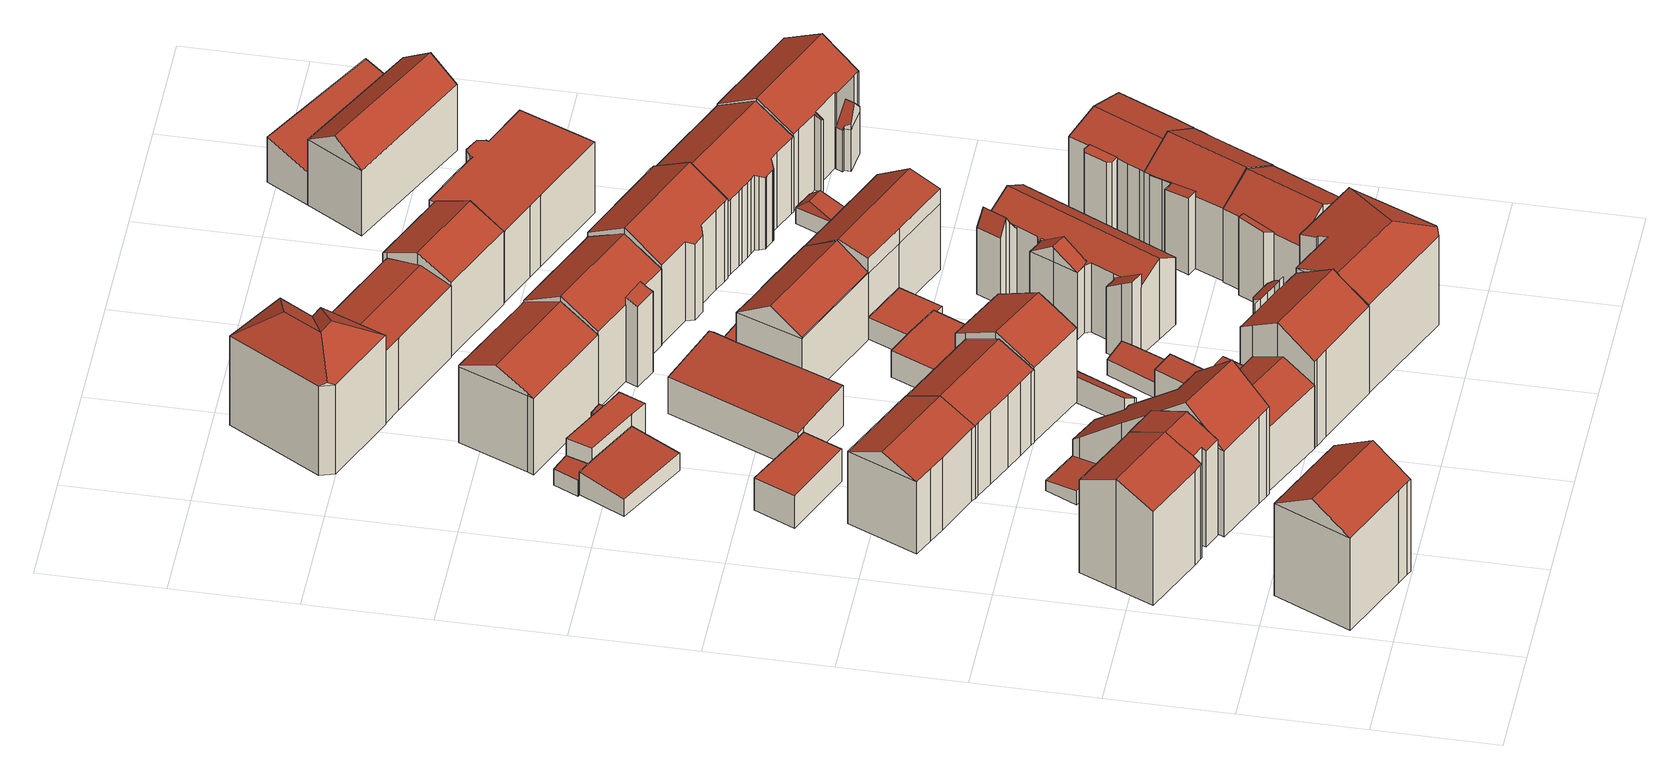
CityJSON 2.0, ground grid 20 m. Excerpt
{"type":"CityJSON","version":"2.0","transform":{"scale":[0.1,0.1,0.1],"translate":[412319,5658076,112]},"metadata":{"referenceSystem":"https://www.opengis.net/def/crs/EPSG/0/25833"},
"CityObjects":{
"building1":{"type":"Building","attributes":{"Dachtyp_tdc":"tdcFreeFormRoof","Gemeindeschluessel":14612000,"Dachneigung":32.19,"QualitaetDacherkennung":73,"Geometrietyp2DReferenz":"3000","measuredHeight":22.3,"function":"31001_9998","roofType":"5000"},"geometry":[{"type":"Solid","lod":"2","boundaries":[[[[0,1,2,3]],[[1,4,5,2]],[[4,6,7,5]],[[6,8,9,7]],[[8,10,11,9]],[[10,12,13,11]],[[12,0,3,13]],[[10,8,14,15,0,12]],[[14,6,4,1,15]],[[1,0,15]],[[8,6,14]],[[3,2,5,7,9,11,13]]]],"semantics":{"surfaces":[{"type":"WallSurface"},{"type":"RoofSurface"},{"type":"GroundSurface"}],"values":[[0,0,0,0,0,0,0,1,1,0,0,2]]}}]},
"building2":{"type":"Building","attributes":{"Gemeindeschluessel":14612000,"Geometrietyp2DReferenz":"3000","function":"31001_9998","roofType":"9999"},"children":["building2-1","building2-2"]},
"building2-1":{"type":"BuildingPart","attributes":{"Dachtyp_tdc":"tdcGableRoof","Dachneigung":25.02,"QualitaetDacherkennung":59,"Geometrietyp2DReferenz":"3000","measuredHeight":21.41,"roofType":"3100"},"parents":["building2"],"geometry":[{"type":"MultiSurface","lod":"2","boundaries":[[[16,17,18,19]],[[17,20,21,18]],[[20,22,23,21]],[[22,24,25,23]],[[24,26,27,25]],[[26,28,29,27]],[[28,30,31,29]],[[32,33,34,35,36]],[[33,16,19,34]],[[37,38,30,28,26,24,22]],[[22,20,17,16,33,32,39,40,41,37]],[[19,18,21,23,25,27,29,31,42,43,35,34]]],"semantics":{"surfaces":[{"type":"WallSurface"},{"type":"RoofSurface"},{"type":"GroundSurface"}],"values":[0,0,0,0,0,0,0,0,0,1,1,2]}}]},
"building2-2":{"type":"BuildingPart","attributes":{"Dachtyp_tdc":"tdcGableRoof","Dachneigung":25.33,"QualitaetDacherkennung":35,"Geometrietyp2DReferenz":"3000","measuredHeight":21.38,"roofType":"3100"},"parents":["building2"],"geometry":[{"type":"MultiSurface","lod":"2","boundaries":[[[44,36,35,45]],[[46,47,48,49,50]],[[47,51,52,48]],[[51,53,54,52]],[[53,55,56,54]],[[55,44,45,56]],[[51,47,46,38,57,41]],[[41,39,36,44,55,53,51]],[[45,35,43,42,49,48,52,54,56]]],"semantics":{"surfaces":[{"type":"WallSurface"},{"type":"RoofSurface"},{"type":"GroundSurface"}],"values":[0,0,0,0,0,0,1,1,2]}}]},
"building3":{"type":"Building","attributes":{"Dachtyp_tdc":"tdcFreeFormRoof","Gemeindeschluessel":14612000,"Dachneigung":26.19,"QualitaetDacherkennung":54,"Geometrietyp2DReferenz":"3000","measuredHeight":17.05,"function":"31001_9998","roofType":"5000"},"geometry":[{"type":"Solid","lod":"2","boundaries":[[[[58,59,60,61]],[[59,62,63,60]],[[62,64,65,63]],[[64,66,67,65]],[[66,68,69,67]],[[68,70,71,69]],[[70,58,61,71]],[[66,64,72,73,58,70,68]],[[72,62,59,73]],[[59,58,73]],[[64,62,72]],[[61,60,63,65,67,69,71]]]],"semantics":{"surfaces":[{"type":"WallSurface"},{"type":"RoofSurface"},{"type":"GroundSurface"}],"values":[[0,0,0,0,0,0,0,1,1,0,0,2]]}}]},
"building4":{"type":"Building","attributes":{"Dachtyp_tdc":"tdcFreeFormRoof","Gemeindeschluessel":14612000,"Dachneigung":40.55,"QualitaetDacherkennung":25,"Geometrietyp2DReferenz":"3000","measuredHeight":22.73,"function":"31001_9998","roofType":"5000"},"geometry":[{"type":"Solid","lod":"2","boundaries":[[[[74,75,76,77]],[[75,78,79,76]],[[78,80,81,79]],[[80,82,83,81]],[[82,84,85,83]],[[84,86,87,85]],[[86,88,89,87]],[[88,90,91,89]],[[90,92,93,91]],[[92,94,95,93]],[[94,96,97,95]],[[96,98,99,97]],[[98,100,101,99]],[[100,102,103,101]],[[102,104,105,103]],[[104,74,77,105]],[[74,104,102,100,98,96,94,92,90,88,86,84,106,107]],[[78,75,107,106,82,80]],[[75,74,107]],[[84,82,106]],[[77,76,79,81,83,85,87,89,91,93,95,97,99,101,103,105]]]],"semantics":{"surfaces":[{"type":"WallSurface"},{"type":"RoofSurface"},{"type":"GroundSurface"}],"values":[[0,0,0,0,0,0,0,0,0,0,0,0,0,0,0,0,1,1,0,0,2]]}}]},
"building5":{"type":"Building","attributes":{"Dachtyp_tdc":"tdcPolyFlatRoof","Gemeindeschluessel":14612000,"Dachneigung":7.85,"QualitaetDacherkennung":77,"Geometrietyp2DReferenz":"3000","measuredHeight":2.67,"function":"31001_9998","roofType":"2100"},"geometry":[{"type":"Solid","lod":"2","boundaries":[[[[108,109,110,111]],[[109,112,113,110]],[[112,114,115,113]],[[114,108,111,115]],[[114,112,109,108]],[[111,110,113,115]]]],"semantics":{"surfaces":[{"type":"WallSurface"},{"type":"RoofSurface"},{"type":"GroundSurface"}],"values":[[0,0,0,0,1,2]]}}]},
"building6":{"type":"Building","attributes":{"Dachtyp_tdc":"tdcPolyFlatRoof","Gemeindeschluessel":14612000,"Dachneigung":0,"QualitaetDacherkennung":68,"Geometrietyp2DReferenz":"3000","measuredHeight":6.36,"function":"31001_9998","roofType":"1000"},"geometry":[{"type":"Solid","lod":"2","boundaries":[[[[116,117,118,119]],[[117,120,121,118]],[[120,122,123,121]],[[122,124,125,123]],[[124,116,119,125]],[[124,122,120,117,116]],[[119,118,121,123,125]]]],"semantics":{"surfaces":[{"type":"WallSurface"},{"type":"RoofSurface"},{"type":"GroundSurface"}],"values":[[0,0,0,0,0,1,2]]}}]},
"building7":{"type":"Building","attributes":{"Gemeindeschluessel":14612000,"Geometrietyp2DReferenz":"3000","function":"31001_9998","roofType":"9999"},"children":["building7-1","building7-2","building7-3"]},
"building7-1":{"type":"BuildingPart","attributes":{"Dachtyp_tdc":"tdcGableRoof","Dachneigung":25.98,"QualitaetDacherkennung":61,"Geometrietyp2DReferenz":"3000","measuredHeight":15.19,"roofType":"3100"},"parents":["building7"],"geometry":[{"type":"MultiSurface","lod":"2","boundaries":[[[126,127,128,129]],[[130,131,132,133,134]],[[126,129,131,130]],[[129,135,136,132,131]],[[137,138,134,133,139]],[[138,126,130,134]],[[138,140,127,126]],[[141,128,127,140,142]],[[137,142,140,138]],[[135,141,142,137]],[[129,128,141,135]]],"semantics":{"surfaces":[{"type":"WallSurface"},{"type":"GroundSurface"},{"type":"RoofSurface"}],"values":[0,1,0,0,0,0,2,2,0,0,0]}}]},
"building7-2":{"type":"BuildingPart","attributes":{"Dachtyp_tdc":"tdcPolyFlatRoof","Dachneigung":2.9,"QualitaetDacherkennung":53,"Geometrietyp2DReferenz":"3000","measuredHeight":5.74,"roofType":"2100"},"parents":["building7"],"geometry":[{"type":"MultiSurface","lod":"2","boundaries":[[[143,144,145,146]],[[144,147,148,145]],[[149,150,151,152]],[[150,153,154,151]],[[153,155,156,154]],[[155,157,158,156]],[[157,143,146,158]],[[157,155,153,150,149,147,144,143]],[[146,145,148,152,151,154,156,158]]],"semantics":{"surfaces":[{"type":"WallSurface"},{"type":"RoofSurface"},{"type":"GroundSurface"}],"values":[0,0,0,0,0,0,0,1,2]}}]},
"building7-3":{"type":"BuildingPart","attributes":{"Dachtyp_tdc":"tdcPolyFlatRoof","Dachneigung":12.05,"QualitaetDacherkennung":57,"Geometrietyp2DReferenz":"3000","measuredHeight":9.99,"roofType":"2100"},"parents":["building7"],"geometry":[{"type":"MultiSurface","lod":"2","boundaries":[[[159,160,161,148,147]],[[160,139,133,161]],[[136,162,149,152,132]],[[162,136,139,160,159]],[[148,161,133,132,152]]],"semantics":{"surfaces":[{"type":"WallSurface"},{"type":"RoofSurface"},{"type":"GroundSurface"}],"values":[0,0,0,1,2]}}]},
"building8":{"type":"Building","attributes":{"Dachtyp_tdc":"tdcGableRoof","Gemeindeschluessel":14612000,"Dachneigung":26.86,"QualitaetDacherkennung":54,"Geometrietyp2DReferenz":"3000","measuredHeight":17.17,"function":"31001_9998","roofType":"3100"},"geometry":[{"type":"Solid","lod":"2","boundaries":[[[[163,164,165,166]],[[164,167,168,165]],[[167,169,170,168]],[[169,64,171,170]],[[64,72,172,171]],[[72,173,174,172]],[[173,175,176,174]],[[175,177,178,176]],[[177,179,180,178]],[[179,181,182,180]],[[181,163,166,182]],[[177,175,173,72]],[[72,64,169,167,164,163,181,179,177]],[[166,165,168,170,171,172,174,176,178,180,182]]]],"semantics":{"surfaces":[{"type":"WallSurface"},{"type":"RoofSurface"},{"type":"GroundSurface"}],"values":[[0,0,0,0,0,0,0,0,0,0,0,1,1,2]]}}]},
"building9":{"type":"Building","attributes":{"Dachtyp_tdc":"tdcPolyFlatRoof","Gemeindeschluessel":14612000,"Dachneigung":6.7,"QualitaetDacherkennung":72,"Geometrietyp2DReferenz":"3000","measuredHeight":4.38,"function":"31001_9998","roofType":"2100"},"geometry":[{"type":"Solid","lod":"2","boundaries":[[[[183,184,185,186]],[[184,187,188,185]],[[187,189,190,188]],[[189,191,192,190]],[[191,183,186,192]],[[191,189,187,184,183]],[[186,185,188,190,192]]]],"semantics":{"surfaces":[{"type":"WallSurface"},{"type":"RoofSurface"},{"type":"GroundSurface"}],"values":[[0,0,0,0,0,1,2]]}}]},
"building10":{"type":"Building","attributes":{"Dachtyp_tdc":"tdcPolyFlatRoof","Gemeindeschluessel":14612000,"Dachneigung":6.59,"QualitaetDacherkennung":65,"Geometrietyp2DReferenz":"3000","measuredHeight":3.56,"function":"31001_9998","roofType":"2100"},"geometry":[{"type":"Solid","lod":"2","boundaries":[[[[193,194,195,196]],[[194,197,198,195]],[[197,199,200,198]],[[199,201,202,200]],[[201,193,196,202]],[[201,199,197,194,193]],[[196,195,198,200,202]]]],"semantics":{"surfaces":[{"type":"WallSurface"},{"type":"RoofSurface"},{"type":"GroundSurface"}],"values":[[0,0,0,0,0,1,2]]}}]},
"building11":{"type":"Building","attributes":{"Gemeindeschluessel":14612000,"Geometrietyp2DReferenz":"3000","function":"31001_9998","roofType":"9999"},"children":["building11-1","building11-2"]},
"building11-1":{"type":"BuildingPart","attributes":{"Dachtyp_tdc":"tdcGableRoof","Dachneigung":33.35,"QualitaetDacherkennung":66,"Geometrietyp2DReferenz":"3000","measuredHeight":21.26,"roofType":"3100"},"parents":["building11"],"geometry":[{"type":"MultiSurface","lod":"2","boundaries":[[[203,204,205,206]],[[204,207,208,205]],[[209,210,211,212]],[[210,213,214,211]],[[213,215,216,214]],[[215,217,218,216]],[[217,219,220,218]],[[219,221,222,220]],[[221,223,224,222]],[[223,225,226,224]],[[225,227,228,226]],[[227,203,206,228]],[[223,221,219,217,215,213]],[[213,210,209,229,207,204,203,227,225,223]],[[206,205,208,230,212,211,214,216,218,220,222,224,226,228]]],"semantics":{"surfaces":[{"type":"WallSurface"},{"type":"RoofSurface"},{"type":"GroundSurface"}],"values":[0,0,0,0,0,0,0,0,0,0,0,0,1,1,2]}}]},
"building11-2":{"type":"BuildingPart","attributes":{"Dachtyp_tdc":"tdcPolyFlatRoof","Dachneigung":29.99,"QualitaetDacherkennung":40,"Geometrietyp2DReferenz":"3000","measuredHeight":18.82,"roofType":"2100"},"parents":["building11"],"geometry":[{"type":"MultiSurface","lod":"2","boundaries":[[[231,232,233,208,207]],[[232,234,235,233]],[[234,236,237,235]],[[236,238,239,237]],[[238,240,241,239]],[[240,242,243,241]],[[242,244,212,243]],[[244,209,212]],[[245,244,242,240,238,236,234,232,231]],[[208,233,235,237,239,241,243,212,246,230]]],"semantics":{"surfaces":[{"type":"WallSurface"},{"type":"RoofSurface"},{"type":"GroundSurface"}],"values":[0,0,0,0,0,0,0,0,1,2]}}]},
"building12":{"type":"Building","attributes":{"Gemeindeschluessel":14612000,"Dachtyp_tdc":"tdcPolyFlatRoof","Dachneigung":0,"QualitaetDacherkennung":57,"Geometrietyp2DReferenz":"3000","measuredHeight":6.71,"function":"31001_9998","roofType":"1000"},"geometry":[{"type":"Solid","lod":"2","boundaries":[[[[247,248,249,250]],[[248,251,252,249]],[[251,253,254,252]],[[253,255,190,254]],[[255,256,188,190]],[[256,247,250,188]],[[256,255,253,251,248,247]],[[250,249,252,254,190,188]]]],"semantics":{"surfaces":[{"type":"WallSurface"},{"type":"RoofSurface"},{"type":"GroundSurface"}],"values":[[0,0,0,0,0,0,1,2]]}}]},
"building13":{"type":"Building","attributes":{"Dachtyp_tdc":"tdcPolyFlatRoof","Gemeindeschluessel":14612000,"Dachneigung":34.34,"QualitaetDacherkennung":62,"Geometrietyp2DReferenz":"3000","measuredHeight":5.16,"function":"31001_9998","roofType":"2100"},"geometry":[{"type":"Solid","lod":"2","boundaries":[[[[257,258,259,260]],[[258,261,262,259]],[[261,263,264,262]],[[263,265,266,264]],[[265,267,268,266]],[[267,257,260,268]],[[267,265,263,261,258,257]],[[260,259,262,264,266,268]]]],"semantics":{"surfaces":[{"type":"WallSurface"},{"type":"RoofSurface"},{"type":"GroundSurface"}],"values":[[0,0,0,0,0,0,1,2]]}}]},
"building14":{"type":"Building","attributes":{"Dachtyp_tdc":"tdcGableRoof","Gemeindeschluessel":14612000,"Dachneigung":28.25,"QualitaetDacherkennung":65,"Geometrietyp2DReferenz":"3000","measuredHeight":18.01,"function":"31001_9998","roofType":"3100"},"geometry":[{"type":"Solid","lod":"2","boundaries":[[[[269,270,271,272]],[[270,273,274,271]],[[273,275,276,274]],[[275,277,278,276]],[[277,279,280,278]],[[279,281,282,280]],[[281,283,284,282]],[[283,269,272,284]],[[279,277,275,273,270]],[[270,269,283,281,279]],[[272,271,274,276,278,280,282,284]]]],"semantics":{"surfaces":[{"type":"WallSurface"},{"type":"RoofSurface"},{"type":"GroundSurface"}],"values":[[0,0,0,0,0,0,0,0,1,1,2]]}}]},
"building15":{"type":"Building","attributes":{"Dachtyp_tdc":"tdcPolyFlatRoof","Gemeindeschluessel":14612000,"Dachneigung":4.11,"QualitaetDacherkennung":75,"Geometrietyp2DReferenz":"3000","measuredHeight":7.92,"function":"31001_9998","roofType":"2100"},"geometry":[{"type":"Solid","lod":"2","boundaries":[[[[285,286,123,121,287,288,289,290]],[[291,292,286,285]],[[292,293,123,286]],[[293,294,121,123]],[[294,295,287,121]],[[295,296,288,287]],[[296,297,289,288]],[[297,298,290,289]],[[298,291,285,290]],[[298,297,296,295,294,293,292,291]]]],"semantics":{"surfaces":[{"type":"GroundSurface"},{"type":"WallSurface"},{"type":"RoofSurface"}],"values":[[0,1,1,1,1,1,1,1,1,2]]}}]},
"building16":{"type":"Building","attributes":{"Dachtyp_tdc":"tdcPolyFlatRoof","Gemeindeschluessel":14612000,"Dachneigung":4.56,"QualitaetDacherkennung":46,"Geometrietyp2DReferenz":"3000","measuredHeight":2.54,"function":"31001_9998","roofType":"2100"},"geometry":[{"type":"Solid","lod":"2","boundaries":[[[[299,300,301,302]],[[300,303,304,301]],[[303,305,306,304]],[[305,299,302,306]],[[305,303,300,299]],[[302,301,304,306]]]],"semantics":{"surfaces":[{"type":"WallSurface"},{"type":"RoofSurface"},{"type":"GroundSurface"}],"values":[[0,0,0,0,1,2]]}}]},
"building17":{"type":"Building","attributes":{"Dachtyp_tdc":"tdcPolyFlatRoof","Gemeindeschluessel":14612000,"Dachneigung":16.2,"QualitaetDacherkennung":81,"Geometrietyp2DReferenz":"3000","measuredHeight":4.14,"function":"31001_9998","roofType":"2100"},"geometry":[{"type":"Solid","lod":"2","boundaries":[[[[307,308,158,146]],[[308,309,310,158]],[[309,311,312,310]],[[311,313,314,312]],[[313,307,146,314]],[[313,311,309,308,307]],[[146,158,310,312,314]]]],"semantics":{"surfaces":[{"type":"WallSurface"},{"type":"RoofSurface"},{"type":"GroundSurface"}],"values":[[0,0,0,0,0,1,2]]}}]},
"building18":{"type":"Building","attributes":{"Dachtyp_tdc":"tdcGableRoof","Gemeindeschluessel":14612000,"Dachneigung":27.11,"QualitaetDacherkennung":74,"Geometrietyp2DReferenz":"3000","measuredHeight":18.19,"function":"31001_9998","roofType":"3100"},"geometry":[{"type":"Solid","lod":"2","boundaries":[[[[315,316,317,318]],[[316,319,320,317]],[[319,321,322,320]],[[321,323,324,322]],[[323,325,326,324]],[[325,315,318,326]],[[327,328,329,330,331]],[[315,331,330,332,316]],[[319,332,330,329,321]],[[316,332,319]],[[325,327,331,315]],[[321,329,328,323]],[[323,328,327,325]],[[318,317,320,322,324,326]]]],"semantics":{"surfaces":[{"type":"WallSurface"},{"type":"RoofSurface"},{"type":"GroundSurface"}],"values":[[0,0,0,0,0,0,1,1,0,0,0,0,0,2]]}}]},
"building19":{"type":"Building","attributes":{"Dachtyp_tdc":"tdcFreeFormRoof","Gemeindeschluessel":14612000,"Dachneigung":36.46,"QualitaetDacherkennung":14,"Geometrietyp2DReferenz":"3000","measuredHeight":21.57,"function":"31001_9998","roofType":"5000"},"geometry":[{"type":"Solid","lod":"2","boundaries":[[[[333,334,335,336]],[[334,337,338,335]],[[337,339,340,338]],[[339,341,342,340]],[[341,343,344,342]],[[343,345,346,344]],[[345,333,336,346]],[[347,348,349,345,343]],[[347,343,341]],[[350,348,347,341,339]],[[350,339,337]],[[348,350,337,334]],[[349,348,334,333]],[[349,333,345]],[[336,335,338,340,342,344,346]]]],"semantics":{"surfaces":[{"type":"WallSurface"},{"type":"RoofSurface"},{"type":"GroundSurface"}],"values":[[0,0,0,0,0,0,0,1,0,1,1,1,1,1,2]]}}]},
"building20":{"type":"Building","attributes":{"Dachtyp_tdc":"tdcPolyFlatRoof","Gemeindeschluessel":14612000,"Dachneigung":0,"QualitaetDacherkennung":39,"Geometrietyp2DReferenz":"3000","measuredHeight":5.21,"function":"31001_9998","roofType":"1000"},"geometry":[{"type":"Solid","lod":"2","boundaries":[[[[351,352,353,284]],[[352,354,355,353]],[[354,356,357,355]],[[356,358,272,357]],[[358,351,284,272]],[[358,356,354,352,351]],[[284,353,355,357,272]]]],"semantics":{"surfaces":[{"type":"WallSurface"},{"type":"RoofSurface"},{"type":"GroundSurface"}],"values":[[0,0,0,0,0,1,2]]}}]},
"building21":{"type":"Building","attributes":{"Dachtyp_tdc":"tdcFreeFormRoof","Gemeindeschluessel":14612000,"Dachneigung":18.65,"QualitaetDacherkennung":44,"Geometrietyp2DReferenz":"3000","measuredHeight":20.63,"function":"31001_9998","roofType":"5000"},"geometry":[{"type":"Solid","lod":"2","boundaries":[[[[359,360,361,362]],[[360,363,364,361]],[[363,365,366,364]],[[365,367,368,366]],[[367,369,370,368]],[[369,371,372,370]],[[371,373,374,372]],[[373,375,376,374]],[[375,359,362,376]],[[373,371,377,378,379]],[[378,377,369,367,365,363,360,380]],[[375,379,378,380,359]],[[371,369,377]],[[375,373,379]],[[360,359,380]],[[362,361,364,366,368,370,372,374,376]]]],"semantics":{"surfaces":[{"type":"WallSurface"},{"type":"RoofSurface"},{"type":"GroundSurface"}],"values":[[0,0,0,0,0,0,0,0,0,1,1,1,0,0,0,2]]}}]},
"building22":{"type":"Building","attributes":{"Dachtyp_tdc":"tdcFreeFormRoof","Gemeindeschluessel":14612000,"Dachneigung":33.65,"QualitaetDacherkennung":69,"Geometrietyp2DReferenz":"3000","measuredHeight":16.88,"function":"31001_9998","roofType":"5000"},"geometry":[{"type":"Solid","lod":"2","boundaries":[[[[381,382,383,384]],[[382,385,386,383]],[[385,387,388,386]],[[387,389,390,388]],[[389,391,392,390]],[[391,381,384,392]],[[389,387,385,382,393,394]],[[393,395,396,394]],[[389,394,396,391]],[[391,396,395,381]],[[381,395,393,382]],[[384,383,386,388,390,392]]]],"semantics":{"surfaces":[{"type":"WallSurface"},{"type":"RoofSurface"},{"type":"GroundSurface"}],"values":[[0,0,0,0,0,0,1,1,0,0,0,2]]}}]},
"building23":{"type":"Building","attributes":{"Dachtyp_tdc":"tdcPolyFlatRoof","Gemeindeschluessel":14612000,"Dachneigung":0,"QualitaetDacherkennung":39,"Geometrietyp2DReferenz":"3000","measuredHeight":3.99,"function":"31001_9998","roofType":"1000"},"geometry":[{"type":"Solid","lod":"2","boundaries":[[[[397,398,399,383]],[[398,400,401,399]],[[400,402,388,401]],[[402,403,386,388]],[[403,397,383,386]],[[403,402,400,398,397]],[[383,399,401,388,386]]]],"semantics":{"surfaces":[{"type":"WallSurface"},{"type":"RoofSurface"},{"type":"GroundSurface"}],"values":[[0,0,0,0,0,1,2]]}}]},
"building24":{"type":"Building","attributes":{"Dachtyp_tdc":"tdcPolyFlatRoof","Gemeindeschluessel":14612000,"Dachneigung":0,"QualitaetDacherkennung":56,"Geometrietyp2DReferenz":"3000","measuredHeight":4.19,"function":"31001_9998","roofType":"1000"},"geometry":[{"type":"Solid","lod":"2","boundaries":[[[[404,405,406,407]],[[405,408,409,406]],[[408,410,411,409]],[[410,412,413,411]],[[412,404,407,413]],[[412,410,408,405,404]],[[407,406,409,411,413]]]],"semantics":{"surfaces":[{"type":"WallSurface"},{"type":"RoofSurface"},{"type":"GroundSurface"}],"values":[[0,0,0,0,0,1,2]]}}]},
"building25":{"type":"Building","attributes":{"Gemeindeschluessel":14612000,"Geometrietyp2DReferenz":"3000","function":"31001_9998","roofType":"9999"},"children":["building25-1","building25-2"]},
"building25-1":{"type":"BuildingPart","attributes":{"Dachtyp_tdc":"tdcGableRoof","Dachneigung":28.97,"QualitaetDacherkennung":80,"Geometrietyp2DReferenz":"3000","measuredHeight":18.66,"roofType":"3100"},"parents":["building25"],"geometry":[{"type":"MultiSurface","lod":"2","boundaries":[[[414,415,416,417]],[[415,418,419,416]],[[418,420,421,419]],[[420,422,423,421]],[[422,424,425,423]],[[424,426,427,425]],[[426,428,429,427]],[[428,430,431,429]],[[426,424,422,420,418]],[[418,415,414,430,428,426]],[[417,416,419,421,423,425,427,429,431]]],"semantics":{"surfaces":[{"type":"WallSurface"},{"type":"RoofSurface"},{"type":"GroundSurface"}],"values":[0,0,0,0,0,0,0,0,1,1,2]}}]},
"building25-2":{"type":"BuildingPart","attributes":{"Dachtyp_tdc":"tdcPolyFlatRoof","Dachneigung":22.38,"QualitaetDacherkennung":50,"Geometrietyp2DReferenz":"3000","measuredHeight":16.55,"roofType":"2100"},"parents":["building25"],"geometry":[{"type":"MultiSurface","lod":"2","boundaries":[[[432,433,414,417,434]],[[435,436,431,430]],[[436,437,438,431]],[[437,439,440,438]],[[439,432,434,440]],[[439,437,436,435,433,432]],[[434,417,431,438,440]]],"semantics":{"surfaces":[{"type":"WallSurface"},{"type":"RoofSurface"},{"type":"GroundSurface"}],"values":[0,0,0,0,0,1,2]}}]},
"building26":{"type":"Building","attributes":{"Dachtyp_tdc":"tdcFreeFormRoof","Gemeindeschluessel":14612000,"Dachneigung":12.9,"QualitaetDacherkennung":61,"Geometrietyp2DReferenz":"3000","measuredHeight":15.42,"function":"31001_9998","roofType":"5000"},"geometry":[{"type":"Solid","lod":"2","boundaries":[[[[441,442,443,444]],[[442,445,446,443]],[[445,447,448,446]],[[447,449,450,448]],[[449,451,452,450]],[[451,441,444,452]],[[442,441,453,454,445]],[[453,451,449,447,454]],[[447,445,454]],[[441,451,453]],[[444,443,446,448,450,452]]]],"semantics":{"surfaces":[{"type":"WallSurface"},{"type":"RoofSurface"},{"type":"GroundSurface"}],"values":[[0,0,0,0,0,0,1,1,0,0,2]]}}]},
"building27":{"type":"Building","attributes":{"Gemeindeschluessel":14612000,"Geometrietyp2DReferenz":"3000","function":"31001_9998","roofType":"9999"},"children":["building27-1","building27-2","building27-3","building27-4"]},
"building27-1":{"type":"BuildingPart","attributes":{"Dachtyp_tdc":"tdcGableRoof","Dachneigung":26.52,"QualitaetDacherkennung":66,"Geometrietyp2DReferenz":"3000","measuredHeight":15.85,"roofType":"3100"},"parents":["building27"],"geometry":[{"type":"MultiSurface","lod":"2","boundaries":[[[455,456,457,458,459]],[[460,461,462,463,464]],[[461,465,466,467,462]],[[468,469,470,471,472]],[[469,473,474,470]],[[473,475,476,474]],[[475,477,478,476]],[[477,479,480,478]],[[481,455,459,482,483]],[[477,475,473,469]],[[469,468,465,461,460,484,485,486,487,456,455,481,488,479,477]],[[459,458,489,490,463,462,467,471,470,474,476,478,480,482]]],"semantics":{"surfaces":[{"type":"WallSurface"},{"type":"RoofSurface"},{"type":"GroundSurface"}],"values":[0,0,0,0,0,0,0,0,0,1,1,2]}}]},
"building27-2":{"type":"BuildingPart","attributes":{"Dachtyp_tdc":"tdcGableRoof","Dachneigung":33.13,"QualitaetDacherkennung":48,"Geometrietyp2DReferenz":"3000","measuredHeight":15.99,"roofType":"3100"},"parents":["building27"],"geometry":[{"type":"MultiSurface","lod":"2","boundaries":[[[457,491,492,458]],[[491,493,494,492]],[[493,495,496,494]],[[495,464,463,496]],[[464,495,497,498,485,499]],[[456,500,486,498,497,501,491]],[[457,456,491]],[[491,501,493]],[[493,501,497,495]],[[502,500,456,457]],[[464,499,503]],[[463,490,489,458,492,494,496]]],"semantics":{"surfaces":[{"type":"WallSurface"},{"type":"RoofSurface"},{"type":"GroundSurface"}],"values":[0,0,0,0,1,1,0,0,0,0,0,2]}}]},
"building27-3":{"type":"BuildingPart","attributes":{"Dachtyp_tdc":"tdcPolyFlatRoof","Dachneigung":33.88,"QualitaetDacherkennung":42,"Geometrietyp2DReferenz":"3000","measuredHeight":16.02,"roofType":"2100"},"parents":["building27"],"geometry":[{"type":"MultiSurface","lod":"2","boundaries":[[[504,505,506,480,479]],[[505,507,508,506]],[[507,509,510,508]],[[509,511,512,510]],[[511,483,482,512]],[[483,511,509,507,505,504,488]],[[480,506,508,510,512,482]]],"semantics":{"surfaces":[{"type":"WallSurface"},{"type":"RoofSurface"},{"type":"GroundSurface"}],"values":[0,0,0,0,0,1,2]}}]},
"building27-4":{"type":"BuildingPart","attributes":{"Dachtyp_tdc":"tdcFreeFormRoof","Dachneigung":62.09,"QualitaetDacherkennung":12,"Geometrietyp2DReferenz":"3000","measuredHeight":16.05,"roofType":"5000"},"parents":["building27"],"geometry":[{"type":"MultiSurface","lod":"2","boundaries":[[[513,472,471,514]],[[466,515,516,467]],[[515,517,518,516]],[[517,519,520,518]],[[519,521,522,520]],[[521,513,514,522]],[[517,515,466,472,513]],[[513,521,519,517]],[[514,471,467,516,518,520,522]]],"semantics":{"surfaces":[{"type":"WallSurface"},{"type":"RoofSurface"},{"type":"GroundSurface"}],"values":[0,0,0,0,0,0,1,1,2]}}]},
"building28":{"type":"Building","attributes":{"Gemeindeschluessel":14612000,"Geometrietyp2DReferenz":"3000","function":"31001_9998","roofType":"9999"},"children":["building28-1","building28-2"]},
"building28-1":{"type":"BuildingPart","attributes":{"Dachtyp_tdc":"tdcPolyFlatRoof","Dachneigung":7.96,"QualitaetDacherkennung":36,"Geometrietyp2DReferenz":"3000","measuredHeight":15.25,"roofType":"2100"},"parents":["building28"],"geometry":[{"type":"MultiSurface","lod":"2","boundaries":[[[523,524,525,526,527]],[[524,528,529,525]],[[528,530,531,532,529]],[[528,524,523,530]],[[532,526,525,529]]],"semantics":{"surfaces":[{"type":"WallSurface"},{"type":"RoofSurface"},{"type":"GroundSurface"}],"values":[0,0,0,1,2]}}]},
"building28-2":{"type":"BuildingPart","attributes":{"Dachtyp_tdc":"tdcGableRoof","Dachneigung":32.09,"QualitaetDacherkennung":72,"Geometrietyp2DReferenz":"3000","measuredHeight":17.97,"roofType":"3100"},"parents":["building28"],"geometry":[{"type":"MultiSurface","lod":"2","boundaries":[[[531,533,534,532]],[[533,535,536,534]],[[535,537,538,536]],[[537,539,540,538]],[[539,541,542,540]],[[541,543,544,542]],[[543,527,526,544]],[[541,539,537,535]],[[535,533,531,527,543,541]],[[532,534,536,538,540,542,544,526]]],"semantics":{"surfaces":[{"type":"WallSurface"},{"type":"RoofSurface"},{"type":"GroundSurface"}],"values":[0,0,0,0,0,0,0,1,1,2]}}]},
"building29":{"type":"Building","attributes":{"Dachtyp_tdc":"tdcFreeFormRoof","Gemeindeschluessel":14612000,"Dachneigung":34.91,"QualitaetDacherkennung":48,"Geometrietyp2DReferenz":"3000","measuredHeight":17.02,"function":"31001_9998","roofType":"5000"},"geometry":[{"type":"Solid","lod":"2","boundaries":[[[[545,546,547,390]],[[546,548,549,547]],[[548,550,551,549]],[[550,552,553,551]],[[552,554,392,553]],[[554,545,390,392]],[[548,546,545,555,556]],[[557,556,555,558,559]],[[552,559,558,554]],[[554,558,555,545]],[[550,557,559,552]],[[548,556,557,550]],[[390,547,549,551,553,392]]]],"semantics":{"surfaces":[{"type":"WallSurface"},{"type":"RoofSurface"},{"type":"GroundSurface"}],"values":[[0,0,0,0,0,0,1,1,0,0,0,0,2]]}}]},
"building30":{"type":"Building","attributes":{"Dachtyp_tdc":"tdcGableRoof","Gemeindeschluessel":14612000,"Dachneigung":26.58,"QualitaetDacherkennung":82,"Geometrietyp2DReferenz":"3000","measuredHeight":17.39,"function":"31001_9998","roofType":"3100"},"geometry":[{"type":"Solid","lod":"2","boundaries":[[[[560,561,562,563]],[[561,564,565,562]],[[564,566,567,565]],[[566,568,569,567]],[[568,570,571,569]],[[570,572,573,571]],[[572,560,563,573]],[[568,566,564,561,560]],[[560,572,570,568]],[[563,562,565,567,569,571,573]]]],"semantics":{"surfaces":[{"type":"WallSurface"},{"type":"RoofSurface"},{"type":"GroundSurface"}],"values":[[0,0,0,0,0,0,0,1,1,2]]}}]},
"building31":{"type":"Building","attributes":{"Dachtyp_tdc":"tdcGableRoof","Gemeindeschluessel":14612000,"Dachneigung":32.13,"QualitaetDacherkennung":77,"Geometrietyp2DReferenz":"3000","measuredHeight":19.62,"function":"31001_9998","roofType":"3100"},"geometry":[{"type":"Solid","lod":"2","boundaries":[[[[574,575,576,577]],[[575,578,579,576]],[[578,580,581,579]],[[580,582,583,581]],[[582,584,585,583]],[[584,586,587,585]],[[586,588,589,587]],[[588,590,591,589]],[[590,592,593,591]],[[592,594,595,593]],[[594,596,597,595]],[[596,598,599,597]],[[598,600,601,599]],[[600,574,577,601]],[[596,594,592,590,588,586]],[[586,584,582,580,578,575,574,600,598,596]],[[577,576,579,581,583,585,587,589,591,593,595,597,599,601]]]],"semantics":{"surfaces":[{"type":"WallSurface"},{"type":"RoofSurface"},{"type":"GroundSurface"}],"values":[[0,0,0,0,0,0,0,0,0,0,0,0,0,0,1,1,2]]}}]},
"building32":{"type":"Building","attributes":{"Gemeindeschluessel":14612000,"Geometrietyp2DReferenz":"3000","function":"31001_9998","roofType":"9999"},"children":["building32-1","building32-2"]},
"building32-1":{"type":"BuildingPart","attributes":{"Dachtyp_tdc":"tdcPolyFlatRoof","Dachneigung":6.67,"QualitaetDacherkennung":33,"Geometrietyp2DReferenz":"3000","measuredHeight":14.94,"roofType":"2100"},"parents":["building32"],"geometry":[{"type":"MultiSurface","lod":"2","boundaries":[[[602,603,604,605,606]],[[603,607,608,604]],[[607,609,610,608]],[[609,611,612,610]],[[611,613,614,612]],[[613,615,616,614]],[[615,613,611,609,607,603,602,617,618]],[[619,605,604,608,610,612,614,616]]],"semantics":{"surfaces":[{"type":"WallSurface"},{"type":"RoofSurface"},{"type":"GroundSurface"}],"values":[0,0,0,0,0,0,1,2]}}]},
"building32-2":{"type":"BuildingPart","attributes":{"Dachtyp_tdc":"tdcGableRoof","Dachneigung":32.12,"QualitaetDacherkennung":69,"Geometrietyp2DReferenz":"3000","measuredHeight":17.84,"roofType":"3100"},"parents":["building32"],"geometry":[{"type":"MultiSurface","lod":"2","boundaries":[[[620,621,614,616,615]],[[621,622,623,614]],[[622,624,625,623]],[[624,626,627,625]],[[626,628,629,627]],[[628,630,631,629]],[[630,632,633,631]],[[632,634,635,633]],[[634,636,637,635]],[[636,606,605,637]],[[634,632,630,628,626,624]],[[624,622,621,620,618,638,606,636,634]],[[619,616,614,623,625,627,629,631,633,635,637,605]]],"semantics":{"surfaces":[{"type":"WallSurface"},{"type":"RoofSurface"},{"type":"GroundSurface"}],"values":[0,0,0,0,0,0,0,0,0,0,1,1,2]}}]},
"building33":{"type":"Building","attributes":{"Dachtyp_tdc":"tdcPolyFlatRoof","Gemeindeschluessel":14612000,"Dachneigung":3.37,"QualitaetDacherkennung":63,"Geometrietyp2DReferenz":"3000","measuredHeight":4.51,"function":"31001_9998","roofType":"2100"},"geometry":[{"type":"Solid","lod":"2","boundaries":[[[[639,640,641,642]],[[640,643,644,641]],[[643,645,646,644]],[[645,639,642,646]],[[645,643,640,639]],[[642,641,644,646]]]],"semantics":{"surfaces":[{"type":"WallSurface"},{"type":"RoofSurface"},{"type":"GroundSurface"}],"values":[[0,0,0,0,1,2]]}}]},
"building34":{"type":"Building","attributes":{"Gemeindeschluessel":14612000,"Geometrietyp2DReferenz":"3000","function":"31001_9998","roofType":"9999"},"children":["building34-1","building34-2"]},
"building34-1":{"type":"BuildingPart","attributes":{"Dachtyp_tdc":"tdcPolyFlatRoof","Dachneigung":0,"QualitaetDacherkennung":64,"Geometrietyp2DReferenz":"3000","measuredHeight":14.46,"roofType":"1000"},"parents":["building34"],"geometry":[{"type":"MultiSurface","lod":"2","boundaries":[[[647,648,649,650,651]],[[648,652,653,649]],[[652,654,655,653]],[[654,656,657,655]],[[656,658,659,660,657]],[[658,656,654,652,648,647]],[[650,649,653,655,657,660]]],"semantics":{"surfaces":[{"type":"WallSurface"},{"type":"RoofSurface"},{"type":"GroundSurface"}],"values":[0,0,0,0,0,1,2]}}]},
"building34-2":{"type":"BuildingPart","attributes":{"Dachtyp_tdc":"tdcGableRoof","Dachneigung":15.52,"QualitaetDacherkennung":76,"Geometrietyp2DReferenz":"3000","measuredHeight":15.47,"roofType":"3100"},"parents":["building34"],"geometry":[{"type":"MultiSurface","lod":"2","boundaries":[[[661,662,663,664]],[[662,665,666,663]],[[665,622,667,666]],[[622,668,669,667]],[[668,670,671,669]],[[670,672,673,671]],[[672,651,650,673]],[[659,674,675,660]],[[674,676,677,675]],[[676,678,679,677]],[[678,680,681,679]],[[680,661,664,681]],[[676,674,659,651,672,670,668,622,665]],[[665,662,661,680,678,676]],[[664,663,666,667,669,671,673,650,660,675,677,679,681]]],"semantics":{"surfaces":[{"type":"WallSurface"},{"type":"RoofSurface"},{"type":"GroundSurface"}],"values":[0,0,0,0,0,0,0,0,0,0,0,0,1,1,2]}}]},
"building35":{"type":"Building","attributes":{"Dachtyp_tdc":"tdcFreeFormRoof","Gemeindeschluessel":14612000,"Dachneigung":14.68,"QualitaetDacherkennung":11,"Geometrietyp2DReferenz":"3000","measuredHeight":4.76,"function":"31001_9998","roofType":"5000"},"geometry":[{"type":"Solid","lod":"2","boundaries":[[[[682,683,684,642]],[[683,685,686,684]],[[685,687,688,686]],[[687,689,641,688]],[[689,682,642,641]],[[685,683,690]],[[689,691,690,683,682]],[[691,687,685,690]],[[689,687,691]],[[642,684,686,688,641]]]],"semantics":{"surfaces":[{"type":"WallSurface"},{"type":"RoofSurface"},{"type":"GroundSurface"}],"values":[[0,0,0,0,0,1,1,1,0,2]]}}]},
"building36":{"type":"Building","attributes":{"Dachtyp_tdc":"tdcGableRoof","Gemeindeschluessel":14612000,"Dachneigung":31.73,"QualitaetDacherkennung":75,"Geometrietyp2DReferenz":"3000","measuredHeight":18.69,"function":"31001_9998","roofType":"3100"},"geometry":[{"type":"Solid","lod":"2","boundaries":[[[[692,693,694,695]],[[693,696,697,694]],[[696,698,699,697]],[[698,700,701,699]],[[700,702,703,701]],[[702,704,705,703]],[[704,706,707,705]],[[706,708,709,707]],[[708,710,711,709]],[[710,712,713,711]],[[712,714,715,713]],[[714,716,717,715]],[[716,718,719,717]],[[718,720,721,719]],[[720,722,723,721]],[[722,724,725,723]],[[724,726,727,725]],[[726,728,729,727]],[[728,730,731,729]],[[730,732,733,731]],[[732,734,735,733]],[[734,692,695,735]],[[730,728,726,724,722,720]],[[720,718,716,714,712,710,708,706,704,702,700,698,696,693,692,734,732,730]],[[695,694,697,699,701,703,705,707,709,711,713,715,717,719,721,723,725,727,729,731,733,735]]]],"semantics":{"surfaces":[{"type":"WallSurface"},{"type":"RoofSurface"},{"type":"GroundSurface"}],"values":[[0,0,0,0,0,0,0,0,0,0,0,0,0,0,0,0,0,0,0,0,0,0,1,1,2]]}}]},
"building37":{"type":"Building","attributes":{"Dachtyp_tdc":"tdcPolyFlatRoof","Gemeindeschluessel":14612000,"Dachneigung":0,"QualitaetDacherkennung":41,"Geometrietyp2DReferenz":"3000","measuredHeight":13.94,"function":"31001_9998","roofType":"1000"},"geometry":[{"type":"Solid","lod":"2","boundaries":[[[[736,737,738,739]],[[737,740,741,738]],[[740,742,743,741]],[[742,744,745,743]],[[744,746,747,745]],[[746,748,749,747]],[[748,750,751,749]],[[750,752,753,751]],[[752,754,755,753]],[[754,756,757,755]],[[756,758,759,757]],[[758,760,761,759]],[[760,762,763,761]],[[762,764,765,763]],[[764,766,767,765]],[[766,768,769,767]],[[768,736,739,769]],[[768,766,764,762,760,758,756,754,752,750,748,746,744,742,740,737,736]],[[739,738,741,743,745,747,749,751,753,755,757,759,761,763,765,767,769]]]],"semantics":{"surfaces":[{"type":"WallSurface"},{"type":"RoofSurface"},{"type":"GroundSurface"}],"values":[[0,0,0,0,0,0,0,0,0,0,0,0,0,0,0,0,0,1,2]]}}]},
"building38":{"type":"Building","attributes":{"Gemeindeschluessel":14612000,"Geometrietyp2DReferenz":"3000","function":"31001_9998","roofType":"9999"},"children":["building38-1","building38-2"]},
"building38-1":{"type":"BuildingPart","attributes":{"Dachtyp_tdc":"tdcFreeFormRoof","Dachneigung":54.21,"QualitaetDacherkennung":9,"Geometrietyp2DReferenz":"3000","measuredHeight":11.72,"roofType":"5000"},"parents":["building38"],"geometry":[{"type":"MultiSurface","lod":"2","boundaries":[[[770,771,772,773]],[[771,774,775,772]],[[774,776,777,775]],[[776,778,779,777]],[[778,780,781,779]],[[782,783,784,785]],[[783,780,778,786,787,784]],[[771,785,784,787,774]],[[774,787,786,776]],[[776,786,778]],[[770,782,785,771]],[[773,772,775,777,779,781]]],"semantics":{"surfaces":[{"type":"WallSurface"},{"type":"RoofSurface"},{"type":"GroundSurface"}],"values":[0,0,0,0,0,1,1,0,0,0,0,2]}}]},
"building38-2":{"type":"BuildingPart","attributes":{"Dachtyp_tdc":"tdcGableRoof","Dachneigung":31.08,"QualitaetDacherkennung":66,"Geometrietyp2DReferenz":"3000","measuredHeight":18.93,"roofType":"3100"},"parents":["building38"],"geometry":[{"type":"MultiSurface","lod":"2","boundaries":[[[788,789,790,781,780]],[[789,791,792,790]],[[791,793,794,792]],[[793,795,796,794]],[[795,797,798,796]],[[797,799,800,798]],[[799,801,802,800]],[[801,803,804,802]],[[803,805,806,804]],[[805,807,808,806]],[[807,809,810,808]],[[809,811,812,810]],[[811,813,814,812]],[[813,815,816,814]],[[815,817,818,816]],[[817,819,820,818]],[[819,821,782,770,773,820]],[[815,813,811,809,807,805,803]],[[803,801,799,797,795,793,791,789,788,821,819,817,815]],[[773,781,790,792,794,796,798,800,802,804,806,808,810,812,814,816,818,820]]],"semantics":{"surfaces":[{"type":"WallSurface"},{"type":"RoofSurface"},{"type":"GroundSurface"}],"values":[0,0,0,0,0,0,0,0,0,0,0,0,0,0,0,0,0,1,1,2]}}]},
"building39":{"type":"Building","attributes":{"Dachtyp_tdc":"tdcGableRoof","Gemeindeschluessel":14612000,"Dachneigung":35.84,"QualitaetDacherkennung":70,"Geometrietyp2DReferenz":"3000","measuredHeight":16.47,"function":"31001_9998","roofType":"3100"},"geometry":[{"type":"Solid","lod":"2","boundaries":[[[[822,823,824,825]],[[826,827,828]],[[823,822,829]],[[827,823,829,828]],[[822,826,828,829]],[[824,830,831,825]],[[823,827,830,824]],[[827,826,831,830]],[[826,822,825,831]]]],"semantics":{"surfaces":[{"type":"WallSurface"},{"type":"RoofSurface"},{"type":"GroundSurface"}],"values":[[0,0,0,1,1,2,0,0,0]]}}]},
"building40":{"type":"Building","attributes":{"Dachtyp_tdc":"tdcPolyFlatRoof","Gemeindeschluessel":14612000,"Dachneigung":17.17,"QualitaetDacherkennung":54,"Geometrietyp2DReferenz":"3000","measuredHeight":8.85,"function":"31001_9998","roofType":"2100"},"geometry":[{"type":"Solid","lod":"2","boundaries":[[[[832,833,830,834]],[[833,835,824,830]],[[835,836,837,824]],[[836,832,834,837]],[[836,835,833,832]],[[834,830,824,837]]]],"semantics":{"surfaces":[{"type":"WallSurface"},{"type":"RoofSurface"},{"type":"GroundSurface"}],"values":[[0,0,0,0,1,2]]}}]}
},
"vertices":[
[7,66,191],[65,190,191],[65,190,11],[7,66,11],[180,139,191],[180,139,11],[208,126,191],[208,126,11],[153,1,191],[153,1,11],[146,5,191],[146,5,11],[125,14,191],[125,14,11],[181,63,234],[36,128,234],
[127,312,193],[114,317,192],[114,317,9],[127,312,9],[13,362,192],[13,362,9],[40,422,223],[40,422,9],[67,482,190],[67,482,9],[160,440,190],[160,440,9],[180,431,190],[180,431,9],[185,429,190],[185,429,9],[138,324,200],[131,310,192],[131,310,9],[138,324,9],[138,324,199],[158,370,223],[168,392,210],[148,347,211],[158,369,222],[158,369,223],[158,370,9],[158,369,9],
[159,315,200],[159,315,9],[185,428,192],[237,405,192],[237,405,9],[185,428,9],[185,428,190],[209,346,223],[209,346,9],[185,296,196],[185,296,9],[156,308,196],[156,308,9],[158,370,222],
[59,724,156],[109,836,155],[109,836,15],[59,724,15],[247,774,155],[247,774,15],[197,661,156],[197,661,15],[190,665,156],[190,665,15],[119,696,156],[119,696,15],[91,709,156],[91,709,15],[222,718,185],[84,780,185],
[339,338,198],[292,238,177],[292,238,7],[339,338,7],[286,241,177],[286,241,7],[268,249,177],[268,249,7],[185,286,175],[185,286,7],[241,403,183],[241,403,7],[265,454,136],[265,454,7],[297,523,70],[297,523,7],[302,534,60],[302,534,7],[350,510,61],[350,510,7],[328,460,107],[328,460,7],[339,456,107],[339,456,7],[317,406,153],[317,406,7],[303,376,182],[303,376,7],[341,360,180],[341,360,7],[348,358,179],[348,358,7],[215,349,235],[321,299,235],
[302,534,28],[279,483,36],[279,483,9],[302,534,9],[216,513,36],[216,513,9],[240,563,28],[240,563,9],
[93,913,70],[123,979,70],[123,979,7],[93,913,7],[223,931,70],[223,931,7],[237,925,70],[237,925,7],[209,863,70],[209,863,7],
[292,238,137],[316,289,165],[339,338,138],[339,338,137],[292,238,13],[339,338,13],[409,305,13],[443,290,13],[397,189,13],[409,305,137],[409,305,105],[443,290,137],[397,189,137],[443,290,113],[420,240,165],[409,305,138],[443,290,138],
[504,424,70],[476,364,70],[476,364,13],[504,424,13],[465,338,70],[465,338,13],[433,356,68],[425,360,68],[425,360,13],[433,356,13],[435,380,68],[435,380,13],[438,378,68],[438,378,13],[468,441,68],[468,441,13],
[465,338,112],[452,310,113],[452,310,13],[433,356,105],
[304,613,156],[275,626,156],[275,626,14],[304,613,14],[234,645,156],[234,645,14],[205,658,156],[205,658,14],[197,661,14],[222,718,14],[247,774,154],[247,774,14],[389,710,154],[389,710,14],[363,655,185],[363,655,14],[337,598,156],[337,598,14],[331,601,156],[331,601,14],
[77,1165,39],[114,1239,49],[114,1239,5],[77,1165,5],[144,1225,49],[144,1225,5],[229,1181,49],[229,1181,5],[193,1103,39],[193,1103,5],
[114,1239,35],[111,1240,35],[111,1240,4],[114,1239,4],[130,1280,35],[130,1280,4],[159,1267,39],[159,1267,4],[144,1225,39],[144,1225,4],
[459,307,185],[480,298,185],[480,298,14],[459,307,14],[488,294,185],[488,294,14],[555,264,186],[585,250,186],[585,250,14],[555,264,14],[558,190,226],[558,190,14],[532,131,184],[532,131,14],[426,177,183],[426,177,14],[403,186,183],[403,186,14],[397,189,183],[397,189,14],[424,249,226],[424,249,14],[443,290,199],[443,290,14],[452,310,185],[452,310,14],[487,294,185],[487,294,14],
[488,294,202],[500,289,202],[500,289,14],[504,299,195],[504,299,14],[514,302,191],[514,302,14],[548,287,191],[548,287,14],[551,277,196],[551,277,14],[547,268,202],[547,268,14],[555,264,202],[487,294,202],[547,267,14],
[159,1267,72],[257,1217,72],[257,1217,5],[159,1267,5],[275,1208,72],[275,1208,5],[257,1166,72],[257,1166,5],[229,1181,72],[144,1225,72],
[429,462,43],[425,463,46],[425,463,13],[429,462,13],[401,474,64],[401,474,13],[436,552,64],[436,552,13],[453,588,64],[453,588,13],[480,575,44],[480,575,13],
[495,680,156],[465,614,195],[465,614,15],[495,680,15],[453,588,181],[453,588,15],[436,552,160],[436,552,15],[337,598,160],[337,598,15],[366,661,195],[366,661,15],[389,710,166],[389,710,15],[397,727,156],[397,727,15],
[359,949,7],[332,883,7],[314,1142,7],[418,1099,7],[416,1092,7],[400,1055,7],[359,949,86],[332,883,86],[237,925,79],[223,931,78],[314,1142,78],[418,1099,86],[416,1092,86],[400,1055,86],
[271,1249,29],[290,1241,31],[290,1241,6],[271,1249,6],[275,1208,31],[275,1208,6],[257,1217,29],[257,1217,6],
[504,424,55],[468,441,43],[506,519,43],[506,519,13],[539,503,54],[539,503,13],[532,486,54],[532,486,13],
[305,1245,152],[147,1313,152],[147,1313,4],[305,1245,4],[152,1323,152],[152,1323,4],[199,1435,152],[199,1435,4],[346,1370,152],[346,1370,4],[357,1366,152],[357,1366,4],[357,1366,154],[346,1370,154],[199,1435,154],[173,1374,186],[331,1306,186],[152,1323,158],
[275,1716,178],[243,1662,178],[243,1662,4],[275,1716,4],[265,1653,178],[265,1653,4],[220,1548,178],[220,1548,4],[98,1601,178],[98,1601,4],[90,1625,178],[90,1625,4],[178,1774,178],[178,1774,4],[93,1613,185],[162,1635,220],[198,1696,220],[190,1623,220],
[397,727,67],[443,831,67],[443,831,15],[490,811,67],[490,811,15],[543,785,67],[543,785,15],[495,680,67],
[532,131,187],[585,250,196],[585,250,15],[532,131,15],[660,216,197],[660,216,15],[667,232,191],[667,232,15],[663,233,191],[663,233,15],[677,261,180],[677,261,15],[793,208,180],[793,208,15],[720,65,191],[720,65,15],[700,57,188],[700,57,15],[793,208,181],[685,124,221],[714,62,194],[555,183,221],
[359,949,144],[400,1055,144],[400,1055,14],[359,949,14],[442,1036,144],[442,1036,14],[478,1021,144],[478,1021,14],[564,983,144],[564,983,14],[520,879,144],[520,879,14],[379,1000,183],[541,929,183],[359,949,146],[520,879,146],
[400,1055,54],[416,1092,54],[416,1092,14],[493,1063,54],[493,1063,14],[478,1021,54],[442,1036,54],
[490,811,58],[520,879,58],[520,879,16],[490,811,16],[594,846,58],[594,846,16],[564,776,58],[564,776,16],[543,785,58],[543,785,16],
[372,1216,158],[305,1245,158],[305,1245,8],[372,1216,8],[332,1306,195],[332,1306,8],[357,1366,157],[357,1366,8],[506,1300,158],[506,1300,8],[513,1298,158],[513,1298,8],[488,1239,195],[488,1239,8],[461,1178,158],[461,1178,8],[410,1200,158],[410,1200,8],
[363,1196,165],[372,1216,173],[363,1196,8],[410,1200,174],[410,1200,173],[405,1190,169],[405,1190,8],[401,1180,165],[401,1180,8],
[382,1479,146],[253,1534,146],[253,1534,6],[382,1479,6],[220,1548,146],[220,1548,6],[265,1653,146],[265,1653,6],[298,1639,146],[298,1639,6],[427,1583,146],[427,1583,6],[404,1529,160],[242,1599,160],
[592,558,152],[588,568,148],[588,568,147],[588,568,17],[592,558,17],[627,643,149],[636,647,153],[636,647,17],[627,643,17],[627,643,147],[652,680,153],[652,680,147],[652,680,17],[675,725,153],[715,706,175],[715,706,17],[675,725,17],[675,725,147],[751,689,149],[751,689,17],[631,439,148],[631,439,17],[594,456,175],[594,456,17],[553,476,152],[553,476,17],[575,522,152],[575,522,17],[575,522,143],[633,640,153],[630,634,153],[600,571,152],[596,565,152],[569,509,152],[596,565,17],[633,640,17],
[572,575,147],[572,575,17],[590,614,147],[590,614,17],[607,653,147],[607,653,17],[591,616,176],[616,604,176],[633,640,148],[596,565,148],[590,614,175],[596,565,147],[633,640,147],
[553,476,177],[532,486,177],[532,486,17],[539,503,165],[539,503,17],[550,528,146],[550,528,17],[567,519,147],[567,519,17],
[660,732,177],[660,732,17],[649,691,163],[649,691,17],[642,694,176],[642,694,17],[628,700,147],[628,700,17],[646,739,147],[646,739,17],
[697,303,161],[693,318,162],[693,318,16],[697,304,16],[697,304,159],[713,359,169],[713,359,16],[722,354,169],[722,354,159],[722,354,16],
[738,387,159],[738,387,16],[791,361,196],[791,361,16],[852,332,154],[852,332,16],[793,208,153],[793,208,16],[732,236,196],[732,236,16],[677,261,158],[677,261,16],
[564,983,143],[715,917,143],[715,917,14],[742,905,143],[742,905,14],[693,802,143],[693,802,14],[594,846,143],[594,846,14],[520,879,143],[541,928,185],[716,852,185],[693,802,173],[520,879,173],[594,846,173],
[406,1534,182],[427,1583,156],[427,1583,8],[406,1534,8],[430,1590,152],[430,1590,8],[559,1534,152],[559,1534,8],[535,1478,182],[535,1478,8],[511,1423,151],[511,1423,8],[382,1479,152],[382,1479,8],
[595,1121,165],[559,1136,165],[559,1136,10],[595,1121,10],[544,1131,158],[544,1131,10],[524,1139,158],[524,1139,10],[519,1153,165],[519,1153,10],[461,1178,165],[461,1178,10],[487,1238,206],[487,1238,10],[513,1298,166],[513,1298,10],[647,1241,166],[647,1241,10],[669,1232,166],[669,1232,10],[677,1228,166],[677,1228,10],[650,1169,206],[650,1169,10],[624,1108,165],[624,1108,10],[617,1111,165],[617,1111,10],
[758,432,168],[742,439,168],[742,439,18],[758,432,18],[758,432,159],[761,478,163],[761,478,18],[776,471,163],[776,471,18],[784,486,161],[784,486,18],[794,507,158],[794,507,18],[794,506,158],[794,506,18],[759,431,168],[788,493,160],[759,431,18],
[794,506,160],[794,507,160],[798,516,160],[798,516,18],[853,490,197],[853,490,18],[913,462,155],[913,462,18],[908,451,155],[908,451,18],[898,430,155],[898,430,18],[852,332,155],[852,332,18],[792,361,197],[792,361,18],[738,387,160],[738,387,18],[759,431,160],
[735,964,58],[763,952,60],[763,952,15],[735,964,15],[742,905,60],[742,905,15],[715,917,58],[715,917,15],
[819,560,163],[807,565,163],[807,565,19],[819,560,19],[819,560,160],[806,573,163],[806,573,19],[822,609,163],[822,609,19],[830,611,163],[830,611,19],[841,605,163],[841,605,160],[841,605,19],
[916,468,156],[913,462,156],[913,462,19],[916,468,19],[856,489,174],[856,489,19],[798,516,19],[802,523,160],[802,523,19],[811,543,160],[811,543,19],[820,560,160],[820,560,19],[857,639,160],[857,639,19],[914,612,174],[914,612,19],[971,585,156],[971,585,19],[926,488,156],[926,488,19],
[735,964,49],[729,967,49],[729,967,15],[757,1030,47],[757,1030,15],[790,1015,47],[790,1015,15],[763,952,49],[756,1010,62],[783,998,62],
[745,1056,159],[731,1062,159],[731,1062,13],[745,1056,13],[716,1056,152],[716,1056,13],[714,1057,152],[714,1057,13],[699,1063,152],[699,1063,13],[695,1064,152],[695,1064,13],[692,1073,156],[692,1073,13],[690,1080,159],[690,1080,13],[682,1083,159],[682,1083,13],[672,1087,159],[672,1087,13],[659,1093,159],[659,1093,13],[651,1096,159],[651,1096,13],[631,1105,159],[631,1105,13],[624,1108,159],[624,1108,13],[650,1168,200],[650,1168,13],[677,1228,161],[677,1228,13],[683,1226,161],[683,1226,13],[703,1217,161],[703,1217,13],[833,1161,161],[833,1161,13],[809,1099,200],[809,1099,13],[785,1038,159],[785,1038,13],[781,1040,159],[781,1040,13],
[785,1448,149],[745,1353,149],[745,1353,10],[785,1448,10],[734,1327,149],[734,1327,10],[602,1384,149],[602,1384,10],[576,1395,149],[576,1395,10],[513,1422,149],[513,1422,10],[511,1423,149],[511,1423,10],[559,1534,149],[559,1534,10],[563,1544,149],[563,1544,10],[629,1516,149],[629,1516,10],[654,1505,149],[654,1505,10],[669,1498,149],[669,1498,10],[671,1502,149],[671,1502,10],[684,1510,149],[684,1510,10],[707,1499,149],[707,1499,10],[710,1485,149],[710,1485,10],[708,1481,149],[708,1481,10],
[932,974,96],[928,965,96],[928,965,15],[932,974,15],[887,970,96],[887,970,15],[887,981,96],[887,981,15],[883,982,96],[883,982,15],[888,993,96],[888,993,15],[932,974,107],[912,983,133],[905,968,133],[928,965,107],[887,981,102],[887,970,108],
[888,993,163],[889,995,164],[889,995,15],[840,1015,164],[840,1015,15],[835,1003,156],[835,1003,15],[832,1005,156],[832,1005,15],[836,1016,163],[836,1016,15],[797,1033,164],[797,1033,15],[785,1038,164],[785,1038,15],[809,1098,205],[809,1098,15],[833,1161,164],[833,1161,15],[838,1159,164],[838,1159,15],[924,1121,164],[924,1121,15],[959,1106,164],[959,1106,15],[996,1090,164],[996,1090,15],[969,1028,205],[969,1028,15],[943,969,163],[943,969,15],[941,970,163],[941,970,15],[932,974,163],
[623,1656,137],[677,1746,138],[677,1746,10],[623,1656,10],[836,1551,139],[882,1640,139],[859,1595,175],[650,1701,175],[882,1640,10],[836,1551,10],
[916,1702,98],[882,1640,76],[916,1702,10],[677,1746,74],[718,1814,98],[718,1814,10]
]}
